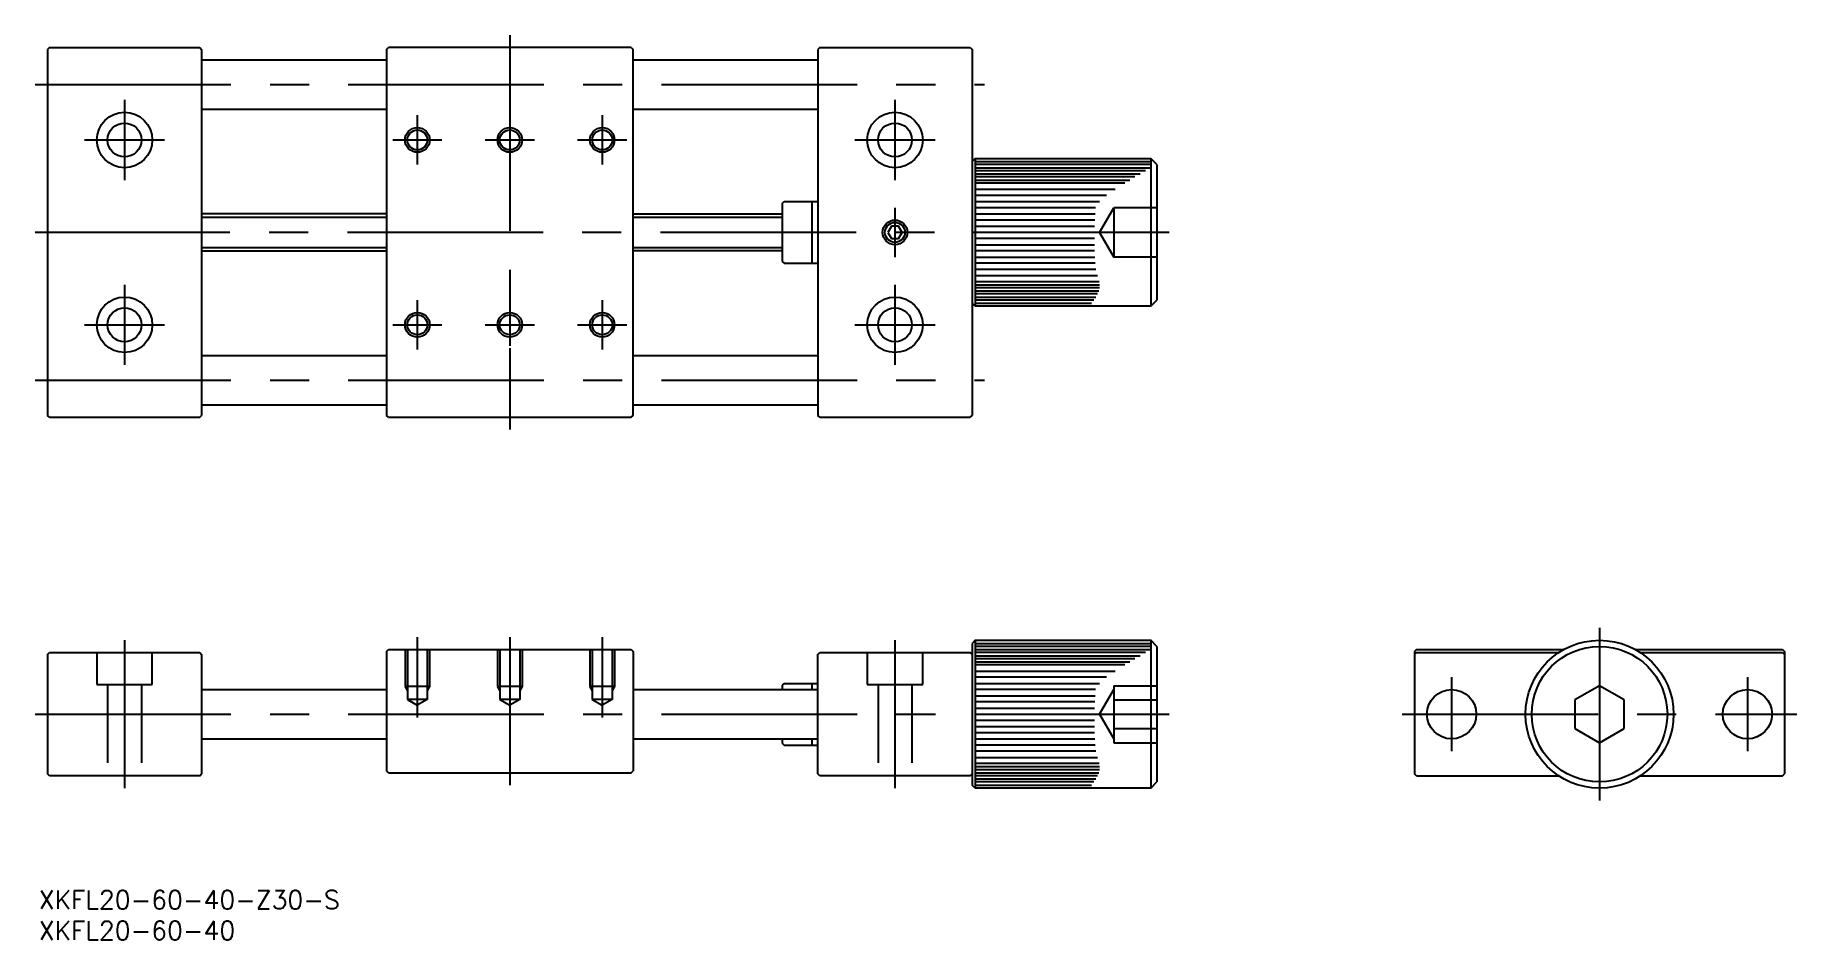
# Model space of a CAD drawing. Extents: x -254 to 32, y -37 to 110.
import ezdxf

# ---------------------------------------------------------------- set-up
doc = ezdxf.new("R2010")
doc.units = 0
doc.linetypes.add('CENTER', pattern=[50.8, 31.75, -6.35, 6.35, -6.35])
doc.linetypes.add('DASHED', pattern=[19.05, 12.7, -6.35])
doc.layers.get('0').update_dxf_attribs({"linetype": 'CONTINUOUS'})
doc.layers.add('CENTER', color=1, linetype='CONTINUOUS')
doc.styles.get("Standard").update_dxf_attribs({"font": 'txt.shx', "height": 3, "bigfont": 'bigfont.shx'})

# ---------------------------------------------------------------- blocks, each defined once
blk = doc.blocks.new('*U2')
at = {"color": 7, "linetype": 'CONTINUOUS'}
blk.add_text('XKFL20-60-40-Z30-S', height=3, dxfattribs=at).set_placement((-253.26, -31.61))
blk = doc.blocks.new('*U3')
at = {"color": 7, "linetype": 'CONTINUOUS'}
blk.add_text('XKFL20-60-40', height=3, dxfattribs=at).set_placement((-253.26, -36.61))

msp = doc.modelspace()

# ---------------------------------------------------------------- linework, layer by layer
at = {"color": 7, "linetype": 'CONTINUOUS'}
for p, q in [((-251.52, 108.21), (-251.82, 107.91)), ((-251.82, 107.91), (-251.82, 48.51)), ((-251.52, 108.21), (-227.12, 108.21)), ((-227.12, 108.21), (-226.82, 107.91)), ((-226.82, 107.91), (-226.82, 48.51)), ((-226.82, 106.21), (-196.82, 106.21)), ((-196.82, 107.91), (-196.52, 108.21)), ((-196.82, 107.91), (-196.82, 48.51)), ((-157.12, 108.21), (-196.52, 108.21)), ((-157.12, 108.21), (-156.82, 107.91)), ((-156.82, 48.51), (-156.82, 107.91)), ((-156.82, 106.21), (-126.82, 106.21)), ((-126.52, 108.21), (-126.82, 107.91)), ((-126.82, 107.91), (-126.82, 48.51)), ((-126.52, 108.21), (-102.12, 108.21)), ((-102.12, 108.21), (-101.82, 107.91)), ((-101.82, 107.91), (-101.82, 48.51)), ((-226.82, 98.21), (-196.82, 98.21)), ((-156.82, 98.21), (-126.82, 98.21)), ((-101.32, 90.21), (-101.82, 89.71)), ((-101.82, 89.71), (-101.82, 66.71)), ((-101.32, 90.21), (-72.82, 90.21)), ((-101.32, 90.21), (-101.32, 66.21)), ((-101.32, 89.71), (-72.82, 89.71)), ((-72.82, 89.21), (-101.32, 89.21)), ((-101.32, 88.71), (-72.82, 88.71)), ((-72.82, 90.21), (-72.82, 66.21)), ((-71.82, 89.21), (-72.82, 90.21)), ((-71.82, 89.21), (-71.82, 67.21)), ((-73.69, 88.21), (-101.32, 88.21)), ((-101.32, 87.71), (-74.55, 87.71)), ((-75.4, 87.21), (-101.32, 87.21)), ((-101.32, 86.71), (-76.23, 86.71)), ((-77.05, 86.21), (-101.32, 86.21)), ((-132.62, 82.91), (-132.32, 83.21)), ((-132.62, 82.91), (-132.62, 73.51)), ((-132.32, 83.21), (-126.82, 83.21)), ((-127.82, 83.21), (-127.82, 73.21)), ((-101.32, 85.21), (-78.6, 85.21)), ((-80.02, 84.21), (-101.32, 84.21)), ((-101.32, 83.21), (-81.12, 83.21)), ((-196.82, 81.21), (-226.82, 81.21)), ((-156.82, 81.21), (-132.62, 81.21)), ((-81.76, 82.21), (-101.32, 82.21)), ((-101.32, 81.21), (-81.86, 81.21)), ((-81.91, 80.21), (-101.32, 80.21)), ((-114.9, 79.21), (-115.47, 78.21)), ((-115.47, 78.21), (-114.9, 77.21)), ((-113.74, 79.21), (-114.9, 79.21)), ((-114.9, 77.21), (-113.74, 77.21)), ((-113.16, 78.21), (-113.74, 79.21)), ((-113.74, 77.21), (-113.16, 78.21)), ((-101.32, 79.21), (-81.94, 79.21)), ((-81.95, 77.21), (-101.32, 77.21)), ((-226.82, 75.21), (-196.82, 75.21)), ((-132.62, 75.21), (-156.82, 75.21)), ((-101.32, 76.21), (-81.95, 76.21)), ((-81.93, 75.21), (-101.32, 75.21)), ((-132.62, 73.51), (-132.32, 73.21)), ((-132.32, 73.21), (-126.82, 73.21)), ((-101.32, 74.21), (-81.91, 74.21)), ((-81.86, 73.21), (-101.32, 73.21)), ((-81.74, 72.21), (-101.32, 72.21)), ((-101.32, 71.21), (-81.48, 71.21)), ((-81.19, 70.21), (-101.32, 70.21)), ((-101.32, 69.71), (-81.11, 69.71)), ((-81.12, 69.21), (-101.32, 69.21)), ((-101.32, 68.71), (-81.25, 68.71)), ((-101.32, 66.21), (-101.82, 66.71)), ((-81.46, 68.21), (-101.32, 68.21)), ((-101.32, 67.71), (-81.74, 67.71)), ((-82.08, 67.21), (-101.32, 67.21)), ((-101.32, 66.71), (-82.44, 66.71)), ((-72.82, 66.21), (-101.32, 66.21)), ((-72.82, 66.21), (-71.82, 67.21)), ((-226.82, 58.21), (-196.82, 58.21)), ((-156.82, 58.21), (-126.82, 58.21)), ((-226.82, 50.21), (-196.82, 50.21)), ((-156.82, 50.21), (-126.82, 50.21)), ((-251.52, 48.21), (-251.82, 48.51)), ((-251.52, 48.21), (-227.12, 48.21)), ((-227.12, 48.21), (-226.82, 48.51)), ((-196.52, 48.21), (-196.82, 48.51)), ((-196.52, 48.21), (-157.12, 48.21)), ((-157.12, 48.21), (-156.82, 48.51)), ((-126.52, 48.21), (-126.82, 48.51)), ((-126.52, 48.21), (-102.12, 48.21)), ((-102.12, 48.21), (-101.82, 48.51)), ((-101.32, 12), (-101.82, 11.5)), ((-101.82, 11.5), (-101.82, -11.5)), ((-101.32, 12), (-72.82, 12)), ((-101.32, 12), (-101.32, -12)), ((-101.32, 11.5), (-72.82, 11.5)), ((-72.82, 12), (-72.82, -12)), ((-71.82, 11), (-72.82, 12)), ((-251.82, 9.7), (-251.52, 10)), ((-251.82, 9.7), (-251.82, -9.7)), ((-251.52, 10), (-227.12, 10)), ((-227.12, 10), (-226.82, 9.7)), ((-226.82, 9.7), (-226.82, -9.7)), ((-196.82, 10.2), (-196.52, 10.5)), ((-196.82, 10.2), (-196.82, -9.2)), ((-196.52, 10.5), (-157.12, 10.5)), ((-157.12, 10.5), (-156.82, 10.2)), ((-156.82, 10.2), (-156.82, -9.2)), ((-126.82, 9.7), (-126.52, 10)), ((-126.82, -9.7), (-126.82, 9.7)), ((-126.52, 10), (-102.12, 10)), ((-101.82, 9.7), (-102.12, 10)), ((-101.82, 9.7), (-101.82, -9.7)), ((-72.82, 11), (-101.32, 11)), ((-101.32, 10.5), (-72.82, 10.5)), ((-73.69, 10), (-101.32, 10)), ((-101.32, 9.5), (-74.55, 9.5)), ((-75.4, 9), (-101.32, 9)), ((-71.82, 11), (-71.82, -11)), ((-29.7, 10.5), (-30, 10.2)), ((-30, 10.2), (-30, -9.7)), ((-29.7, 10), (-30, 9.7)), ((-29.7, 10.5), (-5.81, 10.5)), ((-29.7, 10), (-6.63, 10)), ((5.81, 10.5), (29.7, 10.5)), ((6.63, 10), (29.7, 10)), ((29.7, 10.5), (30, 10.2)), ((29.7, 10), (30, 9.7)), ((30, 10.2), (30, -9.7)), ((-101.32, 8.5), (-76.23, 8.5)), ((-77.05, 8), (-101.32, 8)), ((-101.32, 7), (-78.6, 7)), ((-80.02, 6), (-101.32, 6)), ((-226.82, 4), (-196.82, 4)), ((-156.82, 4), (-126.82, 4)), ((-132.32, 5), (-132.62, 4.7)), ((-132.62, 4.7), (-132.62, 4)), ((-132.32, 5), (-126.82, 5)), ((-127.82, 5), (-127.82, 4)), ((-101.32, 5), (-81.12, 5)), ((-81.76, 4), (-101.32, 4)), ((-101.32, 3), (-81.86, 3)), ((0, 4.62), (-4, 2.31)), ((4, 2.31), (0, 4.62)), ((-81.91, 2), (-101.32, 2)), ((-101.32, 1), (-81.94, 1)), ((-4, 2.31), (-4, -2.31)), ((4, -2.31), (4, 2.31)), ((-81.95, -1), (-101.32, -1)), ((-101.32, -2), (-81.95, -2)), ((-4, -2.31), (0, -4.62)), ((0, -4.62), (4, -2.31)), ((-226.82, -4), (-196.82, -4)), ((-156.82, -4), (-126.82, -4)), ((-132.62, -4), (-132.62, -4.7)), ((-132.62, -4.7), (-132.32, -5)), ((-132.32, -5), (-126.82, -5)), ((-127.82, -4), (-127.82, -5)), ((-81.93, -3), (-101.32, -3)), ((-101.32, -4), (-81.91, -4)), ((-81.86, -5), (-101.32, -5)), ((-81.74, -6), (-101.32, -6)), ((-101.32, -7), (-81.48, -7)), ((-81.19, -8), (-101.32, -8)), ((-101.32, -8.5), (-81.11, -8.5)), ((-251.52, -10), (-251.82, -9.7)), ((-227.12, -10), (-251.52, -10)), ((-227.12, -10), (-226.82, -9.7)), ((-196.52, -9.5), (-196.82, -9.2)), ((-196.52, -9.5), (-157.12, -9.5)), ((-157.12, -9.5), (-156.82, -9.2)), ((-126.52, -10), (-126.82, -9.7)), ((-102.12, -10), (-126.52, -10)), ((-102.12, -10), (-101.82, -9.7)), ((-81.12, -9), (-101.32, -9)), ((-101.32, -9.5), (-81.25, -9.5)), ((-81.46, -10), (-101.32, -10)), ((-101.32, -10.5), (-81.74, -10.5)), ((-82.08, -11), (-101.32, -11)), ((-72.82, -12), (-71.82, -11)), ((-29.7, -10), (-30, -9.7)), ((-29.7, -10), (-6.63, -10)), ((6.63, -10), (29.7, -10)), ((29.7, -10), (30, -9.7)), ((-101.32, -12), (-101.82, -11.5)), ((-101.32, -11.5), (-82.44, -11.5)), ((-72.82, -12), (-101.32, -12))]:
    msp.add_line(p, q, dxfattribs=at)
at = {"color": 3, "linetype": 'CONTINUOUS'}
for p, q in [((-226.82, 80.67), (-196.82, 80.67)), ((-156.82, 80.67), (-132.62, 80.67)), ((-226.82, 75.75), (-196.82, 75.75)), ((-156.82, 75.75), (-132.62, 75.75))]:
    msp.add_line(p, q, dxfattribs=at)
at = {"color": 3, "linetype": 'DASHED'}
for p, q in [((-81.13, 78.21), (-78.82, 82.21)), ((-71.82, 82.21), (-78.82, 82.21)), ((-78.82, 82.21), (-78.82, 74.21)), ((-81.13, 78.21), (-78.82, 74.21)), ((-71.82, 78.21), (-78.82, 78.21)), ((-71.82, 74.21), (-78.82, 74.21)), ((-243.82, 10), (-243.82, 4.8)), ((-234.82, 4.8), (-234.82, 10)), ((-193.82, 10.5), (-193.82, 4.5)), ((-193.44, 10.5), (-193.44, 2.4)), ((-190.2, 10.5), (-190.2, 2.4)), ((-189.82, 10.5), (-189.82, 4.5)), ((-178.82, 10.5), (-178.82, 4.5)), ((-178.44, 10.5), (-178.44, 2.4)), ((-175.2, 10.5), (-175.2, 2.4)), ((-174.82, 10.5), (-174.82, 4.5)), ((-163.82, 10.5), (-163.82, 4.5)), ((-163.44, 10.5), (-163.44, 2.4)), ((-160.2, 10.5), (-160.2, 2.4)), ((-159.82, 10.5), (-159.82, 4.5)), ((-118.82, 10), (-118.82, 4.8)), ((-109.82, 4.8), (-109.82, 10)), ((-243.82, 4.8), (-234.82, 4.8)), ((-242.07, 4.8), (-242.07, -10)), ((-236.57, 4.8), (-236.57, -10)), ((-193.82, 4.5), (-193.44, 3.84)), ((-189.82, 4.5), (-193.82, 4.5)), ((-189.82, 4.5), (-190.2, 3.84)), ((-178.82, 4.5), (-178.44, 3.84)), ((-174.82, 4.5), (-178.82, 4.5)), ((-174.82, 4.5), (-175.2, 3.84)), ((-163.82, 4.5), (-163.44, 3.84)), ((-159.82, 4.5), (-163.82, 4.5)), ((-159.82, 4.5), (-160.2, 3.84)), ((-118.82, 4.8), (-109.82, 4.8)), ((-117.07, 4.8), (-117.07, -10)), ((-111.57, 4.8), (-111.57, -10)), ((-81.13, 0), (-78.82, 4)), ((-78.82, 4.62), (-78.82, -4.62)), ((-78.82, 4.62), (-71.82, 4.62)), ((-193.44, 2.4), (-191.82, 1.46)), ((-190.2, 2.4), (-193.44, 2.4)), ((-190.2, 2.4), (-191.82, 1.46)), ((-178.44, 2.4), (-176.82, 1.46)), ((-175.2, 2.4), (-178.44, 2.4)), ((-175.2, 2.4), (-176.82, 1.46)), ((-163.44, 2.4), (-161.82, 1.46)), ((-160.2, 2.4), (-163.44, 2.4)), ((-160.2, 2.4), (-161.82, 1.46)), ((-81.13, 0), (-78.82, -4)), ((-78.82, 2.31), (-71.82, 2.31)), ((-78.82, -2.31), (-71.82, -2.31)), ((-78.82, -4.62), (-71.82, -4.62))]:
    msp.add_line(p, q, dxfattribs=at)
at = {"color": 7, "linetype": 'CONTINUOUS'}
for centre, radius in [((-239.32, 93.21), 4.5), ((-114.32, 93.21), 4.5), ((-239.32, 93.21), 2.75), ((-191.82, 93.21), 1.62), ((-176.82, 93.21), 1.62), ((-161.82, 93.21), 1.62), ((-114.32, 93.21), 2.75), ((-114.32, 78.21), 1.62), ((-239.32, 63.21), 4.5), ((-239.32, 63.21), 2.75), ((-114.32, 63.21), 4.5), ((-114.32, 63.21), 2.75), ((-191.82, 63.21), 1.62), ((-176.82, 63.21), 1.62), ((-161.82, 63.21), 1.62), ((0, 0), 12), ((0, 0), 11), ((-24, 0), 4), ((24, 0), 4)]:
    msp.add_circle(centre, radius, dxfattribs=at)
at = {"color": 3, "linetype": 'CONTINUOUS'}
for centre in [(-191.82, 93.21), (-176.82, 93.21), (-161.82, 93.21), (-114.32, 78.21), (-191.82, 63.21), (-176.82, 63.21), (-161.82, 63.21)]:
    msp.add_circle(centre, 2, dxfattribs=at)
at = {"layer": 'CENTER', "color": 1, "linetype": 'CENTER'}
for p, q in [((-176.82, 110.21), (-176.82, 46.21)), ((-253.82, 102.21), (-99.82, 102.21)), ((-239.32, 99.71), (-239.32, 86.71)), ((-191.82, 97.21), (-191.82, 89.21)), ((-161.82, 97.21), (-161.82, 89.21)), ((-114.32, 99.71), (-114.32, 86.71)), ((-176.82, 96.62), (-176.82, 89.81)), ((-245.82, 93.21), (-232.82, 93.21)), ((-195.82, 93.21), (-187.82, 93.21)), ((-180.82, 93.21), (-172.82, 93.21)), ((-165.82, 93.21), (-157.82, 93.21)), ((-120.82, 93.21), (-107.82, 93.21)), ((-114.32, 82.21), (-114.32, 74.21)), ((-69.82, 78.21), (-253.82, 78.21)), ((-239.32, 69.71), (-239.32, 56.71)), ((-114.32, 69.71), (-114.32, 56.71)), ((-191.82, 67.21), (-191.82, 59.21)), ((-176.82, 66.62), (-176.82, 59.81)), ((-161.82, 67.21), (-161.82, 59.21)), ((-245.82, 63.21), (-232.82, 63.21)), ((-195.82, 63.21), (-187.82, 63.21)), ((-180.82, 63.21), (-172.82, 63.21)), ((-165.82, 63.21), (-157.82, 63.21)), ((-120.82, 63.21), (-107.82, 63.21)), ((-253.82, 54.21), (-99.82, 54.21)), ((-239.32, 12), (-239.32, -12)), ((-191.82, 12.5), (-191.82, -0.54)), ((-176.82, 12.5), (-176.82, -11.5)), ((-161.82, 12.5), (-161.82, -0.54)), ((-114.32, 12), (-114.32, -12)), ((0, 14), (0, -14)), ((-24, 6), (-24, -6)), ((24, 6), (24, -6)), ((-253.82, 0), (-69.82, 0)), ((-32, 0), (32, 0))]:
    msp.add_line(p, q, dxfattribs=at)

# ---------------------------------------------------------------- block references
at = {"color": 7, "linetype": 'CONTINUOUS'}
for name in ['*U2', '*U3']:
    msp.add_blockref(name, (0, 0), dxfattribs=at)

doc.saveas('drawing.dxf')
